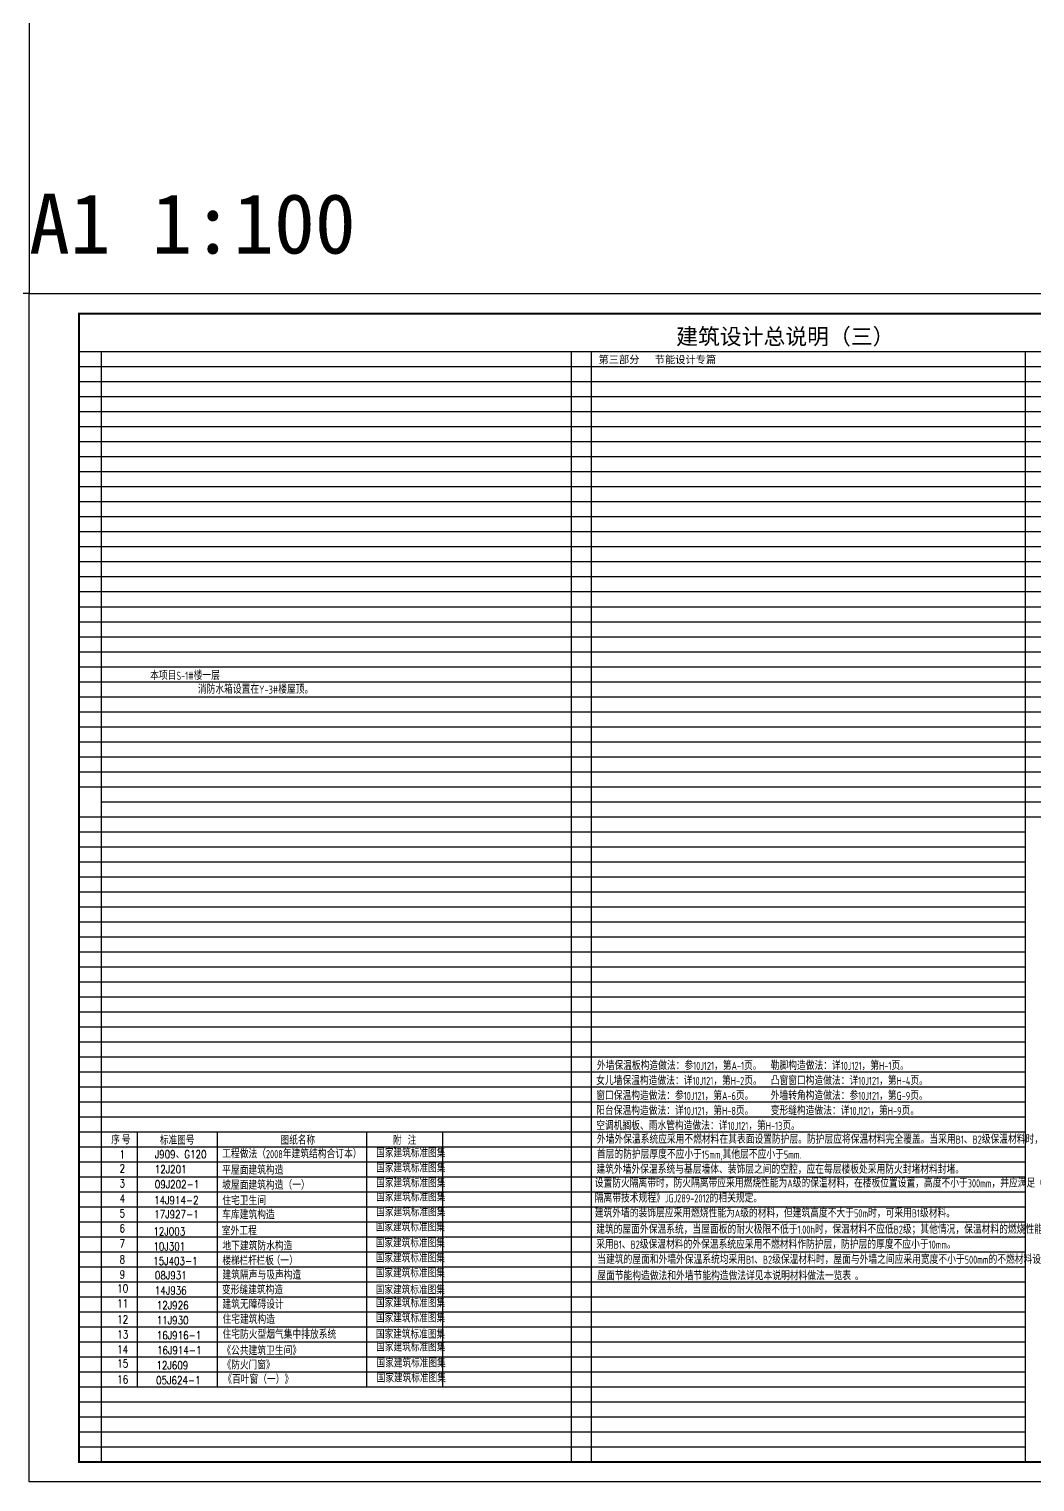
# Model space of a CAD drawing. Extents: x 27938 to 725830, y -209821 to 1628073.
# Drawn here: x 260214 to 310490, y 1032032 to 1104654 of the extents above; entities that cross this region are included whole.
import ezdxf

# ---------------------------------------------------------------- set-up
doc = ezdxf.new("R2010")
doc.units = 0
doc.header["$LTSCALE"] = 1000
doc.header["$MEASUREMENT"] = 0
for name, color, linetype in [('Defpoint', 7, 'Continuous'), ('DOOR_FIRE_TEXT', 7, 'Continuous'), ('PUB_TEXT', 4, 'Continuous'), ('图框', 140, 'Continuous')]:
    doc.layers.add(name, color=color, linetype=linetype)
doc.layers.add('S-1-TEXT', color=7, linetype='Continuous', lineweight=18)
doc.layers.add('yichutu', color=7, linetype='Continuous', true_color=0xffffff, plot=False)
doc.styles.add('_HZTXT', font='txt.shx', dxfattribs={"width": 0.8, "bigfont": 'hztxt.shx'})
doc.styles.add('_TCH_LABEL', font='')
doc.styles.add('文字说明', font='GBENOR', dxfattribs={"width": 0.8, "bigfont": 'HZTXT'})
doc.styles.add('黑体', font='')
doc.styles.get('_TCH_LABEL').set_extended_font_data('SimHei')
doc.styles.get('黑体').set_extended_font_data('SimHei')

# ---------------------------------------------------------------- blocks, each defined once
blk = doc.blocks.new('TK')
at = {"layer": '图框'}
blk.add_lwpolyline([(465375, 548714), (549475, 548714), (549475, 489314), (465375, 489314)], close=True, dxfattribs=at)
blk.add_lwpolyline([(465375, 548714), (549475, 548714), (549475, 489314), (465375, 489314)], close=True, dxfattribs=at)
at = {"layer": '图框', "const_width": 100}
blk.add_lwpolyline([(548475, 490314), (548475, 547714), (467875, 547714), (467875, 490314)], close=True, dxfattribs=at)
blk = doc.blocks.new('yct-841-594-84100-59399.9999999999-100-1000.0')
at = {"layer": 'yichutu', "color": 7, "true_color": 0xffffff}
blk.add_lwpolyline([(0, 0), (0, 59400), (84100, 59400), (84100, 0)], close=True, dxfattribs=at)
at = {"layer": 'yichutu', "color": 7, "true_color": 0xffffff, "style": '_TCH_LABEL'}
blk.add_text('A1 1:100', height=3000, dxfattribs=at).set_placement((0, 61400))

msp = doc.modelspace()

# ---------------------------------------------------------------- linework, layer by layer
at = {"layer": 'Defpoint', "color": 252}
for p, q in [((262714.1, 1088532.1), (336319, 1088532.1)), ((263814.1, 1088532.1), (263814.1, 1033032.1)), ((263814.1, 1088532.1), (263814.1, 1050844.6)), ((287314.1, 1088532.1), (287314.1, 1033032.1)), ((288314.1, 1088532.1), (288314.1, 1033032.1)), ((310001.5, 1088532.1), (310001.5, 1033032.1)), ((262714.1, 1087782.1), (336319, 1087782.1)), ((262714.1, 1087032.1), (336319, 1087032.1)), ((262714.1, 1086282.1), (336319, 1086282.1)), ((262714.1, 1085532.1), (336319, 1085532.1)), ((262714.1, 1084782.1), (336319, 1084782.1)), ((262714.1, 1084032.1), (336319, 1084032.1)), ((262714.1, 1083282.1), (336319, 1083282.1)), ((262714.1, 1082532.1), (336319, 1082532.1)), ((288314.1, 1082532.1), (288314.1, 1044844.6)), ((262714.1, 1081782.1), (336319, 1081782.1)), ((262714.1, 1081032.1), (336319, 1081032.1)), ((262714.1, 1080282.1), (336319, 1080282.1)), ((262714.1, 1079532.1), (336319, 1079532.1)), ((262714.1, 1078782.1), (336319, 1078782.1)), ((262714.1, 1078032.1), (336319, 1078032.1)), ((262714.1, 1077282.1), (336319, 1077282.1)), ((262714.1, 1076532.1), (336319, 1076532.1)), ((262714.1, 1075782.1), (336319, 1075782.1)), ((262714.1, 1075032.1), (336319, 1075032.1)), ((262714.1, 1074282.1), (288314.1, 1074282.1)), ((288314.1, 1074282.1), (336319, 1074282.1)), ((262714.1, 1073532.1), (288314.1, 1073532.1)), ((288314.1, 1073532.1), (336319, 1073532.1)), ((262714.1, 1072782.1), (288314.1, 1072782.1)), ((288314.1, 1072782.1), (336319, 1072782.1)), ((262714.1, 1072032.1), (288314.1, 1072032.1)), ((288314.1, 1072032.1), (336319, 1072032.1)), ((262714.1, 1071282.1), (336319, 1071282.1)), ((262714.1, 1070532.1), (336319, 1070532.1)), ((262714.1, 1069782.1), (336319, 1069782.1)), ((262714.1, 1069032.1), (336319, 1069032.1)), ((262714.1, 1068282.1), (336319, 1068282.1)), ((262714.1, 1067532.1), (263814.1, 1067532.1)), ((262714.1, 1067532.1), (336319, 1067532.1)), ((262714.1, 1066782.1), (263814.1, 1066782.1)), ((263814.1, 1066782.1), (336319, 1066782.1)), ((263814.1, 1066032.1), (336319, 1066032.1)), ((262714.1, 1065282.1), (263814.1, 1065282.1)), ((262714.1, 1065282.1), (336319, 1065282.1)), ((262714.1, 1064532.1), (263814.1, 1064532.1)), ((263814.1, 1064532.1), (310001.5, 1064532.1)), ((262714.1, 1063782.1), (274983.4, 1063782.1)), ((263814.1, 1063782.1), (310001.5, 1063782.1)), ((262714.1, 1063032.1), (310001.5, 1063032.1)), ((262714.1, 1062282.1), (310001.5, 1062282.1)), ((262714.1, 1061532.1), (310001.5, 1061532.1)), ((262714.1, 1060782.1), (310001.5, 1060782.1)), ((262714.1, 1060032.1), (310001.5, 1060032.1)), ((262714.1, 1059282.1), (310001.5, 1059282.1)), ((262714.1, 1058532.1), (310001.5, 1058532.1)), ((262714.1, 1057782.1), (310001.5, 1057782.1)), ((262714.1, 1057032.1), (310001.5, 1057032.1)), ((262714.1, 1056282.1), (310001.5, 1056282.1)), ((262714.1, 1055532.1), (310001.5, 1055532.1)), ((262714.1, 1054782.1), (310001.5, 1054782.1)), ((262714.1, 1054032.1), (310001.5, 1054032.1)), ((262714.1, 1053282.1), (310001.5, 1053282.1)), ((262714.1, 1052532.1), (310001.5, 1052532.1)), ((262714.1, 1051782.1), (310001.5, 1051782.1)), ((262714.1, 1051032.1), (310001.5, 1051032.1)), ((262714.1, 1050282.1), (310001.5, 1050282.1)), ((262714.1, 1049532.1), (310001.5, 1049532.1)), ((263814.1, 1049532.1), (280876, 1049532.1)), ((265634.7, 1036782.1), (265634.7, 1049532.1)), ((269626.2, 1036782.1), (269626.2, 1049532.1)), ((277088.9, 1036782.1), (277088.9, 1049532.1)), ((280876, 1049532.1), (280876, 1036782.1)), ((262714.1, 1048782.1), (310001.5, 1048782.1)), ((263814.1, 1048782.1), (280876, 1048782.1)), ((262714.1, 1048032.1), (310001.5, 1048032.1)), ((263814.1, 1048032.1), (280876, 1048032.1)), ((262714.1, 1047282.1), (310001.5, 1047282.1)), ((263814.1, 1047282.1), (280876, 1047282.1)), ((262714.1, 1046532.1), (310001.5, 1046532.1)), ((263814.1, 1046532.1), (280876, 1046532.1)), ((262714.1, 1045782.1), (310001.5, 1045782.1)), ((263814.1, 1045782.1), (280876, 1045782.1)), ((262714.1, 1045032.1), (310001.5, 1045032.1)), ((263814.1, 1045032.1), (280876, 1045032.1)), ((262714.1, 1044282.1), (310001.5, 1044282.1)), ((263814.1, 1044282.1), (280876, 1044282.1)), ((262714.1, 1043532.1), (310001.5, 1043532.1)), ((263814.1, 1043532.1), (280876, 1043532.1)), ((262714.1, 1042782.1), (310001.5, 1042782.1)), ((263814.1, 1042782.1), (280876, 1042782.1)), ((262714.1, 1042032.1), (310001.5, 1042032.1)), ((263814.1, 1042032.1), (280876, 1042032.1)), ((262714.1, 1041282.1), (310001.5, 1041282.1)), ((263814.1, 1041282.1), (280876, 1041282.1)), ((262714.1, 1040532.1), (310001.5, 1040532.1)), ((263814.1, 1040532.1), (280876, 1040532.1)), ((262714.1, 1039782.1), (310001.5, 1039782.1)), ((263814.1, 1039782.1), (280876, 1039782.1)), ((262714.1, 1039032.1), (310001.5, 1039032.1)), ((263814.1, 1039032.1), (280876, 1039032.1)), ((262714.1, 1038282.1), (310001.5, 1038282.1)), ((262714.1, 1037532.1), (310001.5, 1037532.1)), ((262714.1, 1036782.1), (310001.5, 1036782.1)), ((262714.1, 1036032.1), (310001.5, 1036032.1)), ((262714.1, 1035282.1), (310001.5, 1035282.1)), ((262714.1, 1034532.1), (310001.5, 1034532.1)), ((262714.1, 1033782.1), (310001.5, 1033782.1)), ((262714.1, 1033032.1), (310001.5, 1033032.1))]:
    msp.add_line(p, q, dxfattribs=at)
at = {"layer": '图框', "color": 2}
msp.add_lwpolyline([(260214.1, 1091432.1), (229214.1, 1091432.1), (229214.1, 1109432.1), (260214.1, 1109432.1)], close=True, dxfattribs=at)

# ---------------------------------------------------------------- block references
msp.add_blockref('TK', (-205160.9, 542718.4))
at = {"layer": 'yichutu'}
msp.add_blockref('yct-841-594-84100-59399.9999999999-100-1000.0', (260214.1, 1032032.1), dxfattribs=at)

# ---------------------------------------------------------------- texts
at = {"layer": 'DOOR_FIRE_TEXT', "color": 2, "style": '文字说明', "width": 0.8}
for s, p in [('外墙外保温系统应采用不燃材料在其表面设置防护层。防护层应将保温材料完全覆盖。当采用B1、B2级保温材料时，', (288596.7, 1048942.1)), ('首层的防护层厚度不应小于15mm,其他层不应小于5mm.', (288596.7, 1048192.1)), ('设置防火隔离带时，防火隔离带应采用燃烧性能为A级的保温材料，在楼板位置设置，高度不小于300mm，并应满足《建筑外墙外保温防火', (288490.7, 1046754.5)), ('建筑外墙外保温系统与基层墙体、装饰层之间的空腔，应在每层楼板处采用防火封堵材料封堵。', (288576, 1047442.1)), ('隔离带技术规程》JGJ289-2012的相关规定。', (288490.7, 1046004.5)), ('建筑外墙的装饰层应采用燃烧性能为A级的材料，但建筑高度不大于50m时，可采用B1级材料。', (288490.7, 1045254.5)), ('建筑的屋面外保温系统，当屋面板的耐火极限不低于1.00h时，保温材料不应低B2级；其他情况，保温材料的燃烧性能不应低于B1级。', (288561.9, 1044441.7)), ('采用B1、B2级保温材料的外保温系统应采用不燃材料作防护层，防护层的厚度不应小于10mm。', (288561.9, 1043691.7)), ('当建筑的屋面和外墙外保温系统均采用B1、B2级保温材料时，屋面与外墙之间应采用宽度不小于500mm的不燃材料设置防火隔离带进行分隔。', (288615.7, 1042936.8))]:
    msp.add_text(s, height=405, dxfattribs=at).set_placement(p)
at = {"layer": 'DOOR_FIRE_TEXT', "width": 0.8}
for s, height, style, p in [('工程做法（2008年建筑结构合订本）', 405, '文字说明', (269867.1, 1048214.3)), ('国家建筑标准图集', 400, '_HZTXT', (277566.9, 1048260)), ('国家建筑标准图集', 400, '_HZTXT', (277566.9, 1047510)), ('平屋面建筑构造', 405, '文字说明', (269866, 1047402.3)), ('国家建筑标准图集', 400, '_HZTXT', (277566.9, 1046760)), ('坡屋面建筑构造（一）', 405, '文字说明', (269866, 1046652.3)), ('国家建筑标准图集', 400, '_HZTXT', (277566.9, 1046060)), ('住宅卫生间', 405, '文字说明', (269873.6, 1045875.4)), ('国家建筑标准图集', 400, '_HZTXT', (277566.9, 1045310)), ('车库建筑构造', 405, '文字说明', (269866, 1045172.7)), ('室外工程', 405, '文字说明', (269850.9, 1044367.9)), ('国家建筑标准图集', 400, '_HZTXT', (277543.6, 1044560)), ('地下建筑防水构造', 405, '文字说明', (269876.1, 1043612.7)), ('国家建筑标准图集', 400, '_HZTXT', (277543.6, 1043760)), ('楼梯', 400, '_HZTXT', (269878.6, 1042877.2)), ('栏杆', 405, '文字说明', (270728.3, 1042877.2)), ('栏板', 405, '文字说明', (271577.9, 1042877.2)), ('（一）', 405, '文字说明', (272339.3, 1042877.2)), ('国家建筑标准图集', 400, '_HZTXT', (277543.6, 1043010)), ('建筑隔声与吸声构造', 405, '文字说明', (269881.1, 1042157.9)), ('国家建筑标准图集', 400, '_HZTXT', (277543.6, 1042260)), ('变形缝建筑构造', 405, '文字说明', (269853.4, 1041413.1)), ('国家建筑标准图集', 400, '_HZTXT', (277543.6, 1041415.6)), ('建筑无障碍设计', 405, '文字说明', (269881.1, 1040690.9)), ('国家建筑标准图集', 400, '_HZTXT', (277552.1, 1040762.9)), ('住宅建筑构造', 405, '文字说明', (269881.1, 1039940.9)), ('国家建筑标准图集', 400, '_HZTXT', (277552.1, 1040012.9)), ('住宅防火型烟气集中排放系统', 405, '文字说明', (269881.1, 1039190.9)), ('国家建筑标准图集', 400, '_HZTXT', (277552.1, 1039197.6)), ('《公共建筑卫生间》', 405, '文字说明', (269873.6, 1038375.4)), ('国家建筑标准图集', 400, '_HZTXT', (277566.9, 1038560)), ('《防火门窗》', 400, '_HZTXT', (269891.4, 1037660.9)), ('国家建筑标准图集', 400, '_HZTXT', (277581.6, 1037760)), ('《百叶窗（一）》', 405, '文字说明', (269919.2, 1036940.9)), ('国家建筑标准图集', 400, '_HZTXT', (277590.1, 1037012.9))]:
    msp.add_text(s, height=height, dxfattribs=dict(at, style=style)).set_placement(p)
at = {"layer": 'PUB_TEXT', "color": 1, "style": '文字说明', "width": 0.8}
for s, p in [('本项目S-1#楼一层', (266266.4, 1072126.9)), ('消防水箱设置在Y-3#楼屋顶。', (268651.9, 1071435.2))]:
    msp.add_text(s, height=405, dxfattribs=at).set_placement(p)
at = {"layer": 'PUB_TEXT', "color": 3, "style": '文字说明', "width": 0.8}
for s, p in [('外墙保温板构造做法：参10J121，第A-1页。', (288596.7, 1052626.4)), ('勒脚构造做法：详10J121，第H-1页。', (297283.3, 1052626.4)), ('女儿墙保温构造做法：详10J121，第H-2页。', (288561.9, 1051876.1)), ('凸窗窗口构造做法：详10J121，第H-4页。', (297283.3, 1051876.4)), ('窗口保温构造做法：参10J121，第A-6页。', (288561.9, 1051126.1)), ('外墙转角构造做法：参10J121，第G-9页。', (297283.3, 1051126.4)), ('阳台保温构造做法：详10J121，第H-8页。', (288561.9, 1050376.1)), ('变形缝构造做法：详10J121，第H-9页。', (297283.3, 1050376.4)), ('空调机搁板、雨水管构造做法：详10J121，第H-13页。', (288561.9, 1049626.1))]:
    msp.add_text(s, height=405, dxfattribs=at).set_placement(p)
at = {"layer": 'PUB_TEXT', "width": 0.8}
for s, height, style, p in [('序', 400, '_HZTXT', (264320.5, 1048918.1)), ('号', 400, '_HZTXT', (264850.2, 1048918.1)), ('标准图号', 400, '_HZTXT', (266756.2, 1048897.4)), ('图纸名称', 400, '_HZTXT', (272782.2, 1048897.4)), ('附', 400, '_HZTXT', (278399.9, 1048894.4)), ('注', 400, '_HZTXT', (279139.2, 1048894.4)), ('1', 400, '_HZTXT', (264738.3, 1048206.3)), ('J909、G120', 400, '_HZTXT', (266498.3, 1048208.7)), ('2', 400, '_HZTXT', (264738.3, 1047506.3)), ('12J201', 400, '_HZTXT', (266498.3, 1047458.7)), ('3', 400, '_HZTXT', (264738.3, 1046756.3)), ('09J202-1', 400, '_HZTXT', (266498.3, 1046708.7)), ('4', 400, '_HZTXT', (264738.3, 1046006.3)), ('14J914-2', 400, '_HZTXT', (266465, 1045912.9)), ('5', 400, '_HZTXT', (264738.3, 1045256.3)), ('17J927-1', 400, '_HZTXT', (266470.4, 1045208.7)), ('6', 400, '_HZTXT', (264738.3, 1044506.3)), ('12J003', 400, '_HZTXT', (266428.7, 1044354.7)), ('7', 400, '_HZTXT', (264738.3, 1043756.3)), ('10J301', 400, '_HZTXT', (266428.7, 1043604.7)), ('8', 400, '_HZTXT', (264738.3, 1042956.3)), ('15J403-1', 400, '_HZTXT', (266416.4, 1042875.2)), ('9', 400, '_HZTXT', (264738.3, 1042206.3)), ('08J931', 400, '_HZTXT', (266502.5, 1042161.3)), ('屋面节能构造做法和外墙节能构造做法详见本说明材料做法一览表 。', 405, '文字说明', (288615.7, 1042121.2)), ('10', 400, '_HZTXT', (264619.9, 1041506.3)), ('14J936', 400, '_HZTXT', (266502.5, 1041400)), ('11', 400, '_HZTXT', (264619.9, 1040756.3)), ('12J926', 400, '_HZTXT', (266598.9, 1040661.3)), ('12', 400, '_HZTXT', (264619.9, 1039956)), ('11J930', 400, '_HZTXT', (266598.9, 1039911.3)), ('13', 400, '_HZTXT', (264619.9, 1039206)), ('16J916-1 ', 400, '_HZTXT', (266598.9, 1039161.3)), ('14', 400, '_HZTXT', (264619.9, 1038456)), ('16J914-1', 400, '_HZTXT', (266611.3, 1038412.9)), ('15', 400, '_HZTXT', (264619.9, 1037756.3)), ('12J609', 400, '_HZTXT', (266580.5, 1037661.3)), ('16', 400, '_HZTXT', (264619.9, 1036956)), ('05J624-1 ', 400, '_HZTXT', (266565, 1036911.3))]:
    msp.add_text(s, height=height, dxfattribs=dict(at, style=style)).set_placement(p)
at = {"layer": 'S-1-TEXT', "color": 7, "style": '黑体'}
for s, height, p in [('建筑设计总说明（三）', 800, (292557.1, 1088888.1)), ('第三部分   节能设计专篇', 375, (288677.5, 1087944.9))]:
    msp.add_text(s, height=height, dxfattribs=at).set_placement(p)

doc.saveas('drawing.dxf')
